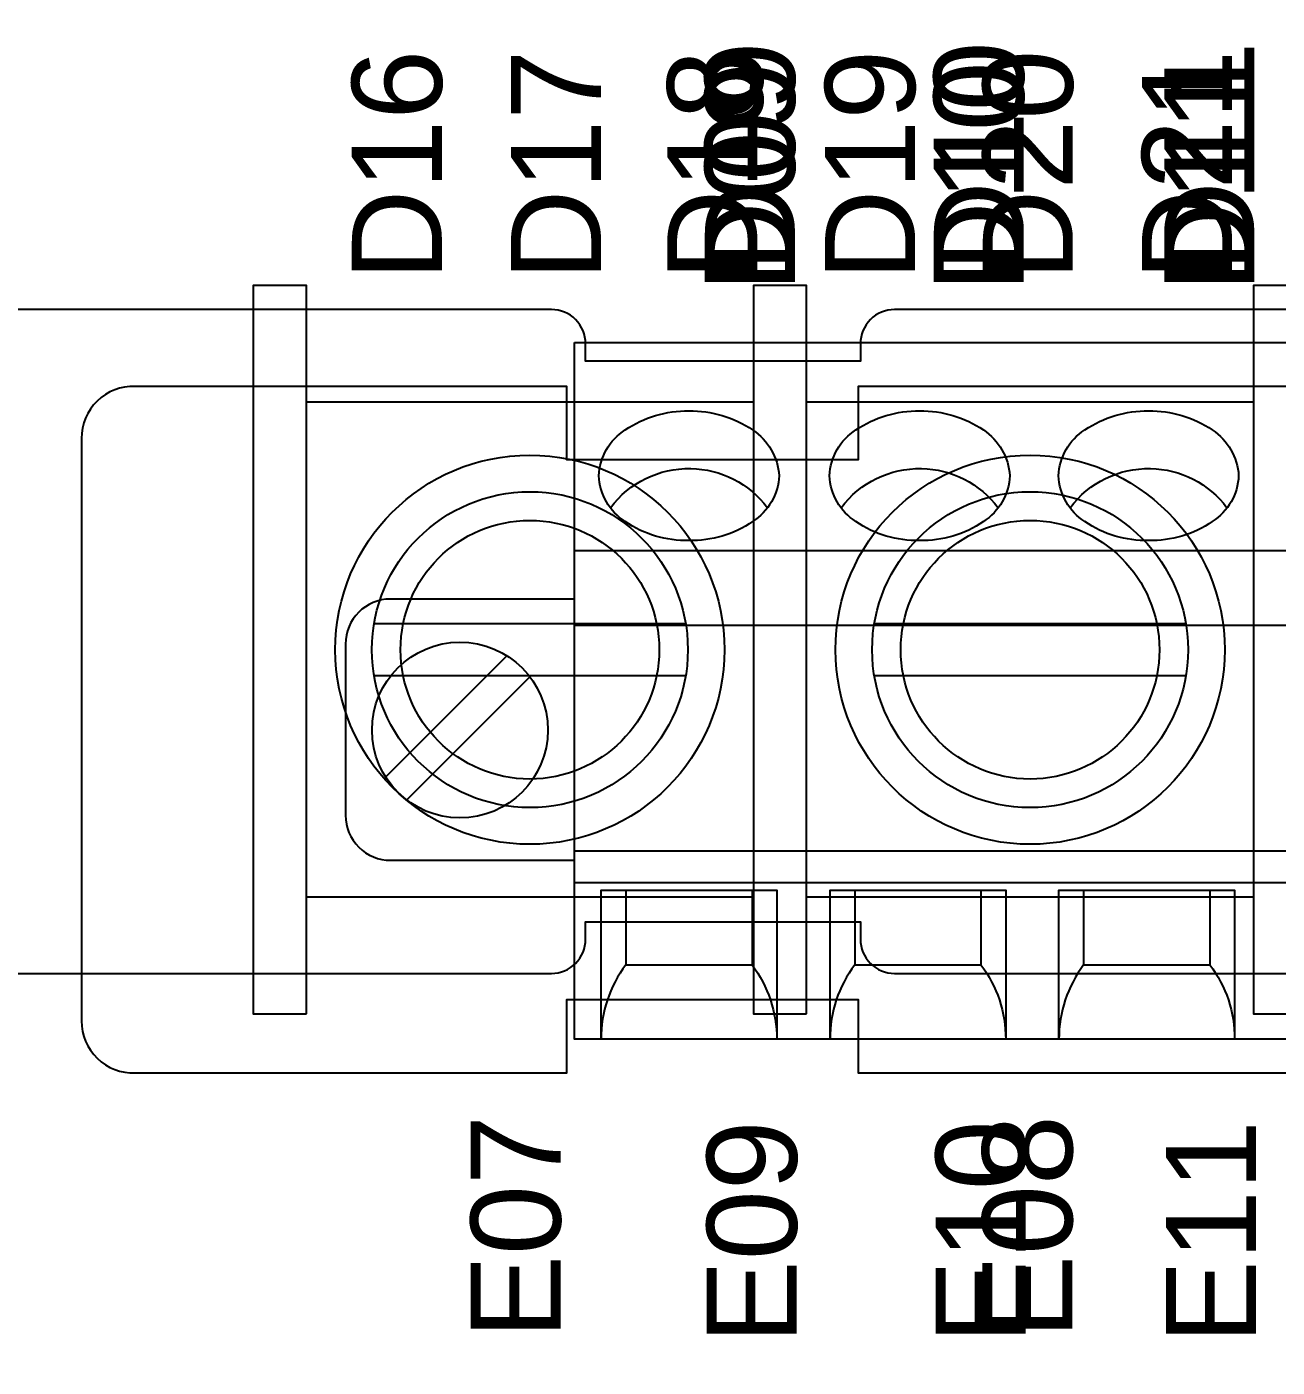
# Model space of a CAD drawing. Extents: x 0.3 to 23.7, y 0.2 to 17.5.
# Drawn here: x 20.304 to 21.396, y 3.187 to 4.358 of the extents above; entities that cross this region are included whole.
import ezdxf

# ---------------------------------------------------------------- set-up
doc = ezdxf.new("R2010")
doc.units = 0
doc.header["$MEASUREMENT"] = 0
for name, color, linetype in [('3_01__0-__EMPTY', 7, 'CONTINUOUS'), ('3_02__91___10__RTD_-_TC', 7, 'CONTINUOUS'), ('3_03__9X___10__RTD', 7, 'CONTINUOUS'), ('3_04__C-___4__DI_-__3__DO_', 7, 'CONTINUOUS'), ('3_05__2X___8__DO__STANDARD', 7, 'CONTINUOUS'), ('3_06__2A___8__DO__STANDARD', 7, 'CONTINUOUS'), ('3_07__2B___8__DO__STANDARD', 7, 'CONTINUOUS'), ('3_08__2C___8__DO__STANDARD', 7, 'CONTINUOUS'), ('3_09__3-___8__DI', 7, 'CONTINUOUS'), ('3_10__5-___8__AI', 7, 'CONTINUOUS'), ('3_11__6-___4__AI_-__4__AO_', 7, 'CONTINUOUS'), ('3_12__D-___14__DI', 7, 'CONTINUOUS'), ('4_01__0-__EMPTY', 7, 'CONTINUOUS'), ('4_02__71___3__AVI__300_VAC', 7, 'CONTINUOUS'), ('4_03__74___3__ACI_-__3__AV', 7, 'CONTINUOUS'), ('4_04__C-___4__DI_-__3__DO_', 7, 'CONTINUOUS'), ('4_05__2X___8__DO__STANDARD', 7, 'CONTINUOUS'), ('4_06__2A___8__DO__STANDARD', 7, 'CONTINUOUS'), ('4_07__2B___8__DO__STANDARD', 7, 'CONTINUOUS'), ('4_08__2C___8__DO__STANDARD', 7, 'CONTINUOUS'), ('4_09__3-___8__DI', 7, 'CONTINUOUS'), ('4_10__5-___8__AI', 7, 'CONTINUOUS'), ('4_11__6-___4__AI_-__4__AO_', 7, 'CONTINUOUS'), ('4_12__D-___14__DI', 7, 'CONTINUOUS'), ('7_00_____DWG', 7, 'CONTINUOUS')]:
    doc.layers.add(name, color=color, linetype=linetype)
doc.styles.add('ARIAL', font='arial.ttf')

msp = doc.modelspace()

# ---------------------------------------------------------------- linework, layer by layer
at = {"layer": '4_01__0-__EMPTY'}
for points in [[(22.0271, 4.111), (21.0619, 4.111, 0.414214), (21.032, 4.0811), (21.032, 4.066), (20.792, 4.066), (20.792, 4.0811, 0.414214), (20.7621, 4.111), (19.8669, 4.111, 0.414214)], [(19.8669, 3.531), (20.7621, 3.531, 0.414214), (20.792, 3.5608), (20.792, 3.576), (21.032, 3.576), (21.032, 3.5608, 0.414214), (21.0619, 3.531), (22.0271, 3.531, 0.414214)]]:
    msp.add_lwpolyline(points, format="xyb", dxfattribs=at)
at = {"layer": '4_02__71___3__AVI__300_VAC'}
msp.add_lwpolyline([(22.0369, 4.0439), (21.03, 4.0439), (21.03, 3.9796), (20.7757, 3.9796), (20.7757, 4.0439), (20.3984, 4.0439, 0.423291), (20.3515, 3.9984), (20.3515, 3.9984), (20.3515, 3.4894, 0.423291), (20.3984, 3.444), (20.7757, 3.444), (20.7757, 3.5082), (21.03, 3.5082), (21.03, 3.444), (22.0369, 3.444)], format="xyb", dxfattribs=at)
at = {"layer": '4_03__74___3__ACI_-__3__AV'}
for points in [[(20.548, 3.4957), (20.548, 4.1319), (20.5016, 4.1319), (20.5016, 3.4957)], [(20.985, 3.4957), (20.985, 4.1319), (20.9386, 4.1319), (20.9386, 3.4957)], [(21.422, 3.4957), (21.422, 4.1319), (21.3756, 4.1319), (21.3756, 3.4957)]]:
    msp.add_lwpolyline(points, close=True, dxfattribs=at)
for points in [[(20.9386, 4.0301), (20.548, 4.0301)], [(21.3756, 4.0301), (20.985, 4.0301)], [(20.8794, 3.8363), (20.6071, 3.8363)], [(21.3164, 3.8363), (21.0441, 3.8363)], [(20.6071, 3.7913), (20.8794, 3.7913)], [(21.0441, 3.7913), (21.3164, 3.7913)], [(20.9386, 3.5976), (20.548, 3.5976)], [(21.3756, 3.5976), (20.985, 3.5976)]]:
    msp.add_lwpolyline(points, dxfattribs=at)
for centre, radius in [((20.7433, 3.8138), 0.17), ((21.1803, 3.8138), 0.17), ((20.7433, 3.8138), 0.138), ((21.1803, 3.8138), 0.138), ((20.7433, 3.8138), 0.113), ((21.1803, 3.8138), 0.113)]:
    msp.add_circle(centre, radius, dxfattribs=at)
at = {"layer": '4_04__C-___4__DI_-__3__DO_'}
msp.add_lwpolyline([(20.7822, 4.0822), (22.3822, 4.0822), (22.3822, 3.4735), (20.7822, 3.4735)], close=True, dxfattribs=at)
for points in [[(20.8035, 3.9658, -0.244062), (20.8266, 4.0058, -0.154167), (20.8822, 4.0224, -0.154167), (20.9379, 4.0058, -0.236767), (20.961, 3.9658, -0.24406), (20.9379, 3.9257, -0.154167), (20.8822, 3.9091, -0.154167), (20.8266, 3.9257, -0.244061)], [(21.0051, 3.9658, -0.244062), (21.0281, 4.0058, -0.154167), (21.0838, 4.0224, -0.154167), (21.1395, 4.0058, -0.236767), (21.1625, 3.9658, -0.24406), (21.1395, 3.9257, -0.154167), (21.0838, 3.9091, -0.154167), (21.0281, 3.9257, -0.244061)], [(21.2051, 3.9658, -0.244062), (21.2281, 4.0058, -0.154167), (21.2838, 4.0224, -0.154167), (21.3395, 4.0058, -0.236767), (21.3625, 3.9658, -0.24406), (21.3395, 3.9257, -0.154167), (21.2838, 3.9091, -0.154167), (21.2281, 3.9257, -0.244061)]]:
    msp.add_lwpolyline(points, format="xyb", close=True, dxfattribs=at)
for points in [[(20.8136, 3.9377, -0.001746), (20.8137, 3.9379, -0.240907), (20.8838, 3.9721, -0.231198), (20.9508, 3.9379, -0.005828), (20.951, 3.9379)], [(21.0152, 3.9377, -0.001746), (21.0153, 3.9379, -0.240907), (21.0854, 3.9721, -0.231198), (21.1523, 3.9379, -0.005828), (21.1526, 3.9379)], [(21.2152, 3.9377, -0.001746), (21.2153, 3.9379, -0.240907), (21.2854, 3.9721, -0.231198), (21.3523, 3.9379, -0.005828), (21.3526, 3.9379)], [(20.7822, 3.8581), (20.6216, 3.8581, 0.414169), (20.5822, 3.8187), (20.5822, 3.6691, 0.414258), (20.6216, 3.6298), (20.7822, 3.6298)], [(20.8271, 3.6036), (20.8271, 3.5385, 0.162853), (20.8055, 3.4735, 1.944453)], [(20.9374, 3.6036), (20.9374, 3.5385, -0.162853), (20.959, 3.4735, -1.944453)], [(21.0271, 3.6036), (21.0271, 3.5385, 0.162853), (21.0055, 3.4735, 1.944453)], [(21.1374, 3.6036), (21.1374, 3.5385, -0.162853), (21.159, 3.4735, -1.944453)], [(21.2271, 3.6036), (21.2271, 3.5385, 0.162853), (21.2055, 3.4735, 1.944453)], [(21.3374, 3.6036), (21.3374, 3.5385, -0.162853), (21.359, 3.4735, -1.944453)]]:
    msp.add_lwpolyline(points, format="xyb", dxfattribs=at)
for points in [[(20.7822, 3.9006), (22.3822, 3.9006)], [(20.7822, 3.8352), (22.3822, 3.8352)], [(20.6174, 3.7026), (20.7233, 3.8085)], [(20.6357, 3.6825), (20.7433, 3.7901)], [(20.7822, 3.6381), (22.3822, 3.6381)], [(20.7822, 3.6103), (22.3822, 3.6103)], [(20.8055, 3.4735), (20.8055, 3.6036), (20.959, 3.6036), (20.959, 3.4735)], [(21.0055, 3.4735), (21.0055, 3.6036), (21.159, 3.6036), (21.159, 3.4735)], [(21.2055, 3.4735), (21.2055, 3.6036), (21.359, 3.6036), (21.359, 3.4735)], [(20.8271, 3.5385), (20.9374, 3.5385)], [(21.0271, 3.5385), (21.1374, 3.5385)], [(21.2271, 3.5385), (21.3374, 3.5385)]]:
    msp.add_lwpolyline(points, dxfattribs=at)
msp.add_circle((20.6822, 3.7436), 0.0768, dxfattribs=at)
at = {"layer": '4_05__2X___8__DO__STANDARD'}
msp.add_lwpolyline([(20.7822, 4.0822), (22.3822, 4.0822), (22.3822, 3.4735), (20.7822, 3.4735)], close=True, dxfattribs=at)
for points in [[(20.8035, 3.9658, -0.244062), (20.8266, 4.0058, -0.154167), (20.8822, 4.0224, -0.154167), (20.9379, 4.0058, -0.236767), (20.961, 3.9658, -0.24406), (20.9379, 3.9257, -0.154167), (20.8822, 3.9091, -0.154167), (20.8266, 3.9257, -0.244061)], [(21.0051, 3.9658, -0.244062), (21.0281, 4.0058, -0.154167), (21.0838, 4.0224, -0.154167), (21.1395, 4.0058, -0.236767), (21.1625, 3.9658, -0.24406), (21.1395, 3.9257, -0.154167), (21.0838, 3.9091, -0.154167), (21.0281, 3.9257, -0.244061)], [(21.2051, 3.9658, -0.244062), (21.2281, 4.0058, -0.154167), (21.2838, 4.0224, -0.154167), (21.3395, 4.0058, -0.236767), (21.3625, 3.9658, -0.24406), (21.3395, 3.9257, -0.154167), (21.2838, 3.9091, -0.154167), (21.2281, 3.9257, -0.244061)]]:
    msp.add_lwpolyline(points, format="xyb", close=True, dxfattribs=at)
for points in [[(20.8136, 3.9377, -0.001746), (20.8137, 3.9379, -0.240907), (20.8838, 3.9721, -0.231198), (20.9508, 3.9379, -0.005828), (20.951, 3.9379)], [(21.0152, 3.9377, -0.001746), (21.0153, 3.9379, -0.240907), (21.0854, 3.9721, -0.231198), (21.1523, 3.9379, -0.005828), (21.1526, 3.9379)], [(21.2152, 3.9377, -0.001746), (21.2153, 3.9379, -0.240907), (21.2854, 3.9721, -0.231198), (21.3523, 3.9379, -0.005828), (21.3526, 3.9379)], [(20.7822, 3.8581), (20.6216, 3.8581, 0.414169), (20.5822, 3.8187), (20.5822, 3.6691, 0.414258), (20.6216, 3.6298), (20.7822, 3.6298)], [(20.8271, 3.6036), (20.8271, 3.5385, 0.162853), (20.8055, 3.4735, 1.944453)], [(20.9374, 3.6036), (20.9374, 3.5385, -0.162853), (20.959, 3.4735, -1.944453)], [(21.0271, 3.6036), (21.0271, 3.5385, 0.162853), (21.0055, 3.4735, 1.944453)], [(21.1374, 3.6036), (21.1374, 3.5385, -0.162853), (21.159, 3.4735, -1.944453)], [(21.2271, 3.6036), (21.2271, 3.5385, 0.162853), (21.2055, 3.4735, 1.944453)], [(21.3374, 3.6036), (21.3374, 3.5385, -0.162853), (21.359, 3.4735, -1.944453)]]:
    msp.add_lwpolyline(points, format="xyb", dxfattribs=at)
for points in [[(20.7822, 3.9006), (22.3822, 3.9006)], [(20.7822, 3.8352), (22.3822, 3.8352)], [(20.6174, 3.7026), (20.7233, 3.8085)], [(20.6357, 3.6825), (20.7433, 3.7901)], [(20.7822, 3.6381), (22.3822, 3.6381)], [(20.7822, 3.6103), (22.3822, 3.6103)], [(20.8055, 3.4735), (20.8055, 3.6036), (20.959, 3.6036), (20.959, 3.4735)], [(21.0055, 3.4735), (21.0055, 3.6036), (21.159, 3.6036), (21.159, 3.4735)], [(21.2055, 3.4735), (21.2055, 3.6036), (21.359, 3.6036), (21.359, 3.4735)], [(20.8271, 3.5385), (20.9374, 3.5385)], [(21.0271, 3.5385), (21.1374, 3.5385)], [(21.2271, 3.5385), (21.3374, 3.5385)]]:
    msp.add_lwpolyline(points, dxfattribs=at)
msp.add_circle((20.6822, 3.7436), 0.0768, dxfattribs=at)
at = {"layer": '4_06__2A___8__DO__STANDARD'}
msp.add_lwpolyline([(20.7822, 4.0822), (22.3822, 4.0822), (22.3822, 3.4735), (20.7822, 3.4735)], close=True, dxfattribs=at)
for points in [[(20.8035, 3.9658, -0.244062), (20.8266, 4.0058, -0.154167), (20.8822, 4.0224, -0.154167), (20.9379, 4.0058, -0.236767), (20.961, 3.9658, -0.24406), (20.9379, 3.9257, -0.154167), (20.8822, 3.9091, -0.154167), (20.8266, 3.9257, -0.244061)], [(21.0051, 3.9658, -0.244062), (21.0281, 4.0058, -0.154167), (21.0838, 4.0224, -0.154167), (21.1395, 4.0058, -0.236767), (21.1625, 3.9658, -0.24406), (21.1395, 3.9257, -0.154167), (21.0838, 3.9091, -0.154167), (21.0281, 3.9257, -0.244061)], [(21.2051, 3.9658, -0.244062), (21.2281, 4.0058, -0.154167), (21.2838, 4.0224, -0.154167), (21.3395, 4.0058, -0.236767), (21.3625, 3.9658, -0.24406), (21.3395, 3.9257, -0.154167), (21.2838, 3.9091, -0.154167), (21.2281, 3.9257, -0.244061)]]:
    msp.add_lwpolyline(points, format="xyb", close=True, dxfattribs=at)
for points in [[(20.8136, 3.9377, -0.001746), (20.8137, 3.9379, -0.240907), (20.8838, 3.9721, -0.231198), (20.9508, 3.9379, -0.005828), (20.951, 3.9379)], [(21.0152, 3.9377, -0.001746), (21.0153, 3.9379, -0.240907), (21.0854, 3.9721, -0.231198), (21.1523, 3.9379, -0.005828), (21.1526, 3.9379)], [(21.2152, 3.9377, -0.001746), (21.2153, 3.9379, -0.240907), (21.2854, 3.9721, -0.231198), (21.3523, 3.9379, -0.005828), (21.3526, 3.9379)], [(20.7822, 3.8581), (20.6216, 3.8581, 0.414169), (20.5822, 3.8187), (20.5822, 3.6691, 0.414258), (20.6216, 3.6298), (20.7822, 3.6298)], [(20.8271, 3.6036), (20.8271, 3.5385, 0.162853), (20.8055, 3.4735, 1.944453)], [(20.9374, 3.6036), (20.9374, 3.5385, -0.162853), (20.959, 3.4735, -1.944453)], [(21.0271, 3.6036), (21.0271, 3.5385, 0.162853), (21.0055, 3.4735, 1.944453)], [(21.1374, 3.6036), (21.1374, 3.5385, -0.162853), (21.159, 3.4735, -1.944453)], [(21.2271, 3.6036), (21.2271, 3.5385, 0.162853), (21.2055, 3.4735, 1.944453)], [(21.3374, 3.6036), (21.3374, 3.5385, -0.162853), (21.359, 3.4735, -1.944453)]]:
    msp.add_lwpolyline(points, format="xyb", dxfattribs=at)
for points in [[(20.7822, 3.9006), (22.3822, 3.9006)], [(20.7822, 3.8352), (22.3822, 3.8352)], [(20.6174, 3.7026), (20.7233, 3.8085)], [(20.6357, 3.6825), (20.7433, 3.7901)], [(20.7822, 3.6381), (22.3822, 3.6381)], [(20.7822, 3.6103), (22.3822, 3.6103)], [(20.8055, 3.4735), (20.8055, 3.6036), (20.959, 3.6036), (20.959, 3.4735)], [(21.0055, 3.4735), (21.0055, 3.6036), (21.159, 3.6036), (21.159, 3.4735)], [(21.2055, 3.4735), (21.2055, 3.6036), (21.359, 3.6036), (21.359, 3.4735)], [(20.8271, 3.5385), (20.9374, 3.5385)], [(21.0271, 3.5385), (21.1374, 3.5385)], [(21.2271, 3.5385), (21.3374, 3.5385)]]:
    msp.add_lwpolyline(points, dxfattribs=at)
msp.add_circle((20.6822, 3.7436), 0.0768, dxfattribs=at)
at = {"layer": '4_07__2B___8__DO__STANDARD'}
msp.add_lwpolyline([(20.7822, 4.0822), (22.3822, 4.0822), (22.3822, 3.4735), (20.7822, 3.4735)], close=True, dxfattribs=at)
for points in [[(20.8035, 3.9658, -0.244062), (20.8266, 4.0058, -0.154167), (20.8822, 4.0224, -0.154167), (20.9379, 4.0058, -0.236767), (20.961, 3.9658, -0.24406), (20.9379, 3.9257, -0.154167), (20.8822, 3.9091, -0.154167), (20.8266, 3.9257, -0.244061)], [(21.0051, 3.9658, -0.244062), (21.0281, 4.0058, -0.154167), (21.0838, 4.0224, -0.154167), (21.1395, 4.0058, -0.236767), (21.1625, 3.9658, -0.24406), (21.1395, 3.9257, -0.154167), (21.0838, 3.9091, -0.154167), (21.0281, 3.9257, -0.244061)], [(21.2051, 3.9658, -0.244062), (21.2281, 4.0058, -0.154167), (21.2838, 4.0224, -0.154167), (21.3395, 4.0058, -0.236767), (21.3625, 3.9658, -0.24406), (21.3395, 3.9257, -0.154167), (21.2838, 3.9091, -0.154167), (21.2281, 3.9257, -0.244061)]]:
    msp.add_lwpolyline(points, format="xyb", close=True, dxfattribs=at)
for points in [[(20.8136, 3.9377, -0.001746), (20.8137, 3.9379, -0.240907), (20.8838, 3.9721, -0.231198), (20.9508, 3.9379, -0.005828), (20.951, 3.9379)], [(21.0152, 3.9377, -0.001746), (21.0153, 3.9379, -0.240907), (21.0854, 3.9721, -0.231198), (21.1523, 3.9379, -0.005828), (21.1526, 3.9379)], [(21.2152, 3.9377, -0.001746), (21.2153, 3.9379, -0.240907), (21.2854, 3.9721, -0.231198), (21.3523, 3.9379, -0.005828), (21.3526, 3.9379)], [(20.7822, 3.8581), (20.6216, 3.8581, 0.414169), (20.5822, 3.8187), (20.5822, 3.6691, 0.414258), (20.6216, 3.6298), (20.7822, 3.6298)], [(20.8271, 3.6036), (20.8271, 3.5385, 0.162853), (20.8055, 3.4735, 1.944453)], [(20.9374, 3.6036), (20.9374, 3.5385, -0.162853), (20.959, 3.4735, -1.944453)], [(21.0271, 3.6036), (21.0271, 3.5385, 0.162853), (21.0055, 3.4735, 1.944453)], [(21.1374, 3.6036), (21.1374, 3.5385, -0.162853), (21.159, 3.4735, -1.944453)], [(21.2271, 3.6036), (21.2271, 3.5385, 0.162853), (21.2055, 3.4735, 1.944453)], [(21.3374, 3.6036), (21.3374, 3.5385, -0.162853), (21.359, 3.4735, -1.944453)]]:
    msp.add_lwpolyline(points, format="xyb", dxfattribs=at)
for points in [[(20.7822, 3.9006), (22.3822, 3.9006)], [(20.7822, 3.8352), (22.3822, 3.8352)], [(20.6174, 3.7026), (20.7233, 3.8085)], [(20.6357, 3.6825), (20.7433, 3.7901)], [(20.7822, 3.6381), (22.3822, 3.6381)], [(20.7822, 3.6103), (22.3822, 3.6103)], [(20.8055, 3.4735), (20.8055, 3.6036), (20.959, 3.6036), (20.959, 3.4735)], [(21.0055, 3.4735), (21.0055, 3.6036), (21.159, 3.6036), (21.159, 3.4735)], [(21.2055, 3.4735), (21.2055, 3.6036), (21.359, 3.6036), (21.359, 3.4735)], [(20.8271, 3.5385), (20.9374, 3.5385)], [(21.0271, 3.5385), (21.1374, 3.5385)], [(21.2271, 3.5385), (21.3374, 3.5385)]]:
    msp.add_lwpolyline(points, dxfattribs=at)
msp.add_circle((20.6822, 3.7436), 0.0768, dxfattribs=at)
at = {"layer": '4_08__2C___8__DO__STANDARD'}
msp.add_lwpolyline([(20.7822, 4.0822), (22.3822, 4.0822), (22.3822, 3.4735), (20.7822, 3.4735)], close=True, dxfattribs=at)
for points in [[(20.8035, 3.9658, -0.244062), (20.8266, 4.0058, -0.154167), (20.8822, 4.0224, -0.154167), (20.9379, 4.0058, -0.236767), (20.961, 3.9658, -0.24406), (20.9379, 3.9257, -0.154167), (20.8822, 3.9091, -0.154167), (20.8266, 3.9257, -0.244061)], [(21.0051, 3.9658, -0.244062), (21.0281, 4.0058, -0.154167), (21.0838, 4.0224, -0.154167), (21.1395, 4.0058, -0.236767), (21.1625, 3.9658, -0.24406), (21.1395, 3.9257, -0.154167), (21.0838, 3.9091, -0.154167), (21.0281, 3.9257, -0.244061)], [(21.2051, 3.9658, -0.244062), (21.2281, 4.0058, -0.154167), (21.2838, 4.0224, -0.154167), (21.3395, 4.0058, -0.236767), (21.3625, 3.9658, -0.24406), (21.3395, 3.9257, -0.154167), (21.2838, 3.9091, -0.154167), (21.2281, 3.9257, -0.244061)]]:
    msp.add_lwpolyline(points, format="xyb", close=True, dxfattribs=at)
for points in [[(20.8136, 3.9377, -0.001746), (20.8137, 3.9379, -0.240907), (20.8838, 3.9721, -0.231198), (20.9508, 3.9379, -0.005828), (20.951, 3.9379)], [(21.0152, 3.9377, -0.001746), (21.0153, 3.9379, -0.240907), (21.0854, 3.9721, -0.231198), (21.1523, 3.9379, -0.005828), (21.1526, 3.9379)], [(21.2152, 3.9377, -0.001746), (21.2153, 3.9379, -0.240907), (21.2854, 3.9721, -0.231198), (21.3523, 3.9379, -0.005828), (21.3526, 3.9379)], [(20.7822, 3.8581), (20.6216, 3.8581, 0.414169), (20.5822, 3.8187), (20.5822, 3.6691, 0.414258), (20.6216, 3.6298), (20.7822, 3.6298)], [(20.8271, 3.6036), (20.8271, 3.5385, 0.162853), (20.8055, 3.4735, 1.944453)], [(20.9374, 3.6036), (20.9374, 3.5385, -0.162853), (20.959, 3.4735, -1.944453)], [(21.0271, 3.6036), (21.0271, 3.5385, 0.162853), (21.0055, 3.4735, 1.944453)], [(21.1374, 3.6036), (21.1374, 3.5385, -0.162853), (21.159, 3.4735, -1.944453)], [(21.2271, 3.6036), (21.2271, 3.5385, 0.162853), (21.2055, 3.4735, 1.944453)], [(21.3374, 3.6036), (21.3374, 3.5385, -0.162853), (21.359, 3.4735, -1.944453)]]:
    msp.add_lwpolyline(points, format="xyb", dxfattribs=at)
for points in [[(20.7822, 3.9006), (22.3822, 3.9006)], [(20.7822, 3.8352), (22.3822, 3.8352)], [(20.6174, 3.7026), (20.7233, 3.8085)], [(20.6357, 3.6825), (20.7433, 3.7901)], [(20.7822, 3.6381), (22.3822, 3.6381)], [(20.7822, 3.6103), (22.3822, 3.6103)], [(20.8055, 3.4735), (20.8055, 3.6036), (20.959, 3.6036), (20.959, 3.4735)], [(21.0055, 3.4735), (21.0055, 3.6036), (21.159, 3.6036), (21.159, 3.4735)], [(21.2055, 3.4735), (21.2055, 3.6036), (21.359, 3.6036), (21.359, 3.4735)], [(20.8271, 3.5385), (20.9374, 3.5385)], [(21.0271, 3.5385), (21.1374, 3.5385)], [(21.2271, 3.5385), (21.3374, 3.5385)]]:
    msp.add_lwpolyline(points, dxfattribs=at)
msp.add_circle((20.6822, 3.7436), 0.0768, dxfattribs=at)
at = {"layer": '4_09__3-___8__DI'}
msp.add_lwpolyline([(20.7822, 4.0822), (22.3822, 4.0822), (22.3822, 3.4735), (20.7822, 3.4735)], close=True, dxfattribs=at)
for points in [[(20.8035, 3.9658, -0.244062), (20.8266, 4.0058, -0.154167), (20.8822, 4.0224, -0.154167), (20.9379, 4.0058, -0.236767), (20.961, 3.9658, -0.24406), (20.9379, 3.9257, -0.154167), (20.8822, 3.9091, -0.154167), (20.8266, 3.9257, -0.244061)], [(21.0051, 3.9658, -0.244062), (21.0281, 4.0058, -0.154167), (21.0838, 4.0224, -0.154167), (21.1395, 4.0058, -0.236767), (21.1625, 3.9658, -0.24406), (21.1395, 3.9257, -0.154167), (21.0838, 3.9091, -0.154167), (21.0281, 3.9257, -0.244061)], [(21.2051, 3.9658, -0.244062), (21.2281, 4.0058, -0.154167), (21.2838, 4.0224, -0.154167), (21.3395, 4.0058, -0.236767), (21.3625, 3.9658, -0.24406), (21.3395, 3.9257, -0.154167), (21.2838, 3.9091, -0.154167), (21.2281, 3.9257, -0.244061)]]:
    msp.add_lwpolyline(points, format="xyb", close=True, dxfattribs=at)
for points in [[(20.8136, 3.9377, -0.001746), (20.8137, 3.9379, -0.240907), (20.8838, 3.9721, -0.231198), (20.9508, 3.9379, -0.005828), (20.951, 3.9379)], [(21.0152, 3.9377, -0.001746), (21.0153, 3.9379, -0.240907), (21.0854, 3.9721, -0.231198), (21.1523, 3.9379, -0.005828), (21.1526, 3.9379)], [(21.2152, 3.9377, -0.001746), (21.2153, 3.9379, -0.240907), (21.2854, 3.9721, -0.231198), (21.3523, 3.9379, -0.005828), (21.3526, 3.9379)], [(20.7822, 3.8581), (20.6216, 3.8581, 0.414169), (20.5822, 3.8187), (20.5822, 3.6691, 0.414258), (20.6216, 3.6298), (20.7822, 3.6298)], [(20.8271, 3.6036), (20.8271, 3.5385, 0.162853), (20.8055, 3.4735, 1.944453)], [(20.9374, 3.6036), (20.9374, 3.5385, -0.162853), (20.959, 3.4735, -1.944453)], [(21.0271, 3.6036), (21.0271, 3.5385, 0.162853), (21.0055, 3.4735, 1.944453)], [(21.1374, 3.6036), (21.1374, 3.5385, -0.162853), (21.159, 3.4735, -1.944453)], [(21.2271, 3.6036), (21.2271, 3.5385, 0.162853), (21.2055, 3.4735, 1.944453)], [(21.3374, 3.6036), (21.3374, 3.5385, -0.162853), (21.359, 3.4735, -1.944453)]]:
    msp.add_lwpolyline(points, format="xyb", dxfattribs=at)
for points in [[(20.7822, 3.9006), (22.3822, 3.9006)], [(20.7822, 3.8352), (22.3822, 3.8352)], [(20.6174, 3.7026), (20.7233, 3.8085)], [(20.6357, 3.6825), (20.7433, 3.7901)], [(20.7822, 3.6381), (22.3822, 3.6381)], [(20.7822, 3.6103), (22.3822, 3.6103)], [(20.8055, 3.4735), (20.8055, 3.6036), (20.959, 3.6036), (20.959, 3.4735)], [(21.0055, 3.4735), (21.0055, 3.6036), (21.159, 3.6036), (21.159, 3.4735)], [(21.2055, 3.4735), (21.2055, 3.6036), (21.359, 3.6036), (21.359, 3.4735)], [(20.8271, 3.5385), (20.9374, 3.5385)], [(21.0271, 3.5385), (21.1374, 3.5385)], [(21.2271, 3.5385), (21.3374, 3.5385)]]:
    msp.add_lwpolyline(points, dxfattribs=at)
msp.add_circle((20.6822, 3.7436), 0.0768, dxfattribs=at)
at = {"layer": '4_10__5-___8__AI'}
msp.add_lwpolyline([(20.7822, 4.0822), (22.3822, 4.0822), (22.3822, 3.4735), (20.7822, 3.4735)], close=True, dxfattribs=at)
for points in [[(20.8035, 3.9658, -0.244062), (20.8266, 4.0058, -0.154167), (20.8822, 4.0224, -0.154167), (20.9379, 4.0058, -0.236767), (20.961, 3.9658, -0.24406), (20.9379, 3.9257, -0.154167), (20.8822, 3.9091, -0.154167), (20.8266, 3.9257, -0.244061)], [(21.0051, 3.9658, -0.244062), (21.0281, 4.0058, -0.154167), (21.0838, 4.0224, -0.154167), (21.1395, 4.0058, -0.236767), (21.1625, 3.9658, -0.24406), (21.1395, 3.9257, -0.154167), (21.0838, 3.9091, -0.154167), (21.0281, 3.9257, -0.244061)], [(21.2051, 3.9658, -0.244062), (21.2281, 4.0058, -0.154167), (21.2838, 4.0224, -0.154167), (21.3395, 4.0058, -0.236767), (21.3625, 3.9658, -0.24406), (21.3395, 3.9257, -0.154167), (21.2838, 3.9091, -0.154167), (21.2281, 3.9257, -0.244061)]]:
    msp.add_lwpolyline(points, format="xyb", close=True, dxfattribs=at)
for points in [[(20.8136, 3.9377, -0.001746), (20.8137, 3.9379, -0.240907), (20.8838, 3.9721, -0.231198), (20.9508, 3.9379, -0.005828), (20.951, 3.9379)], [(21.0152, 3.9377, -0.001746), (21.0153, 3.9379, -0.240907), (21.0854, 3.9721, -0.231198), (21.1523, 3.9379, -0.005828), (21.1526, 3.9379)], [(21.2152, 3.9377, -0.001746), (21.2153, 3.9379, -0.240907), (21.2854, 3.9721, -0.231198), (21.3523, 3.9379, -0.005828), (21.3526, 3.9379)], [(20.7822, 3.8581), (20.6216, 3.8581, 0.414169), (20.5822, 3.8187), (20.5822, 3.6691, 0.414258), (20.6216, 3.6298), (20.7822, 3.6298)], [(20.8271, 3.6036), (20.8271, 3.5385, 0.162853), (20.8055, 3.4735, 1.944453)], [(20.9374, 3.6036), (20.9374, 3.5385, -0.162853), (20.959, 3.4735, -1.944453)], [(21.0271, 3.6036), (21.0271, 3.5385, 0.162853), (21.0055, 3.4735, 1.944453)], [(21.1374, 3.6036), (21.1374, 3.5385, -0.162853), (21.159, 3.4735, -1.944453)], [(21.2271, 3.6036), (21.2271, 3.5385, 0.162853), (21.2055, 3.4735, 1.944453)], [(21.3374, 3.6036), (21.3374, 3.5385, -0.162853), (21.359, 3.4735, -1.944453)]]:
    msp.add_lwpolyline(points, format="xyb", dxfattribs=at)
for points in [[(20.7822, 3.9006), (22.3822, 3.9006)], [(20.7822, 3.8352), (22.3822, 3.8352)], [(20.6174, 3.7026), (20.7233, 3.8085)], [(20.6357, 3.6825), (20.7433, 3.7901)], [(20.7822, 3.6381), (22.3822, 3.6381)], [(20.7822, 3.6103), (22.3822, 3.6103)], [(20.8055, 3.4735), (20.8055, 3.6036), (20.959, 3.6036), (20.959, 3.4735)], [(21.0055, 3.4735), (21.0055, 3.6036), (21.159, 3.6036), (21.159, 3.4735)], [(21.2055, 3.4735), (21.2055, 3.6036), (21.359, 3.6036), (21.359, 3.4735)], [(20.8271, 3.5385), (20.9374, 3.5385)], [(21.0271, 3.5385), (21.1374, 3.5385)], [(21.2271, 3.5385), (21.3374, 3.5385)]]:
    msp.add_lwpolyline(points, dxfattribs=at)
msp.add_circle((20.6822, 3.7436), 0.0768, dxfattribs=at)
at = {"layer": '4_11__6-___4__AI_-__4__AO_'}
msp.add_lwpolyline([(20.7822, 4.0822), (22.3822, 4.0822), (22.3822, 3.4735), (20.7822, 3.4735)], close=True, dxfattribs=at)
for points in [[(20.8035, 3.9658, -0.244062), (20.8266, 4.0058, -0.154167), (20.8822, 4.0224, -0.154167), (20.9379, 4.0058, -0.236767), (20.961, 3.9658, -0.24406), (20.9379, 3.9257, -0.154167), (20.8822, 3.9091, -0.154167), (20.8266, 3.9257, -0.244061)], [(21.0051, 3.9658, -0.244062), (21.0281, 4.0058, -0.154167), (21.0838, 4.0224, -0.154167), (21.1395, 4.0058, -0.236767), (21.1625, 3.9658, -0.24406), (21.1395, 3.9257, -0.154167), (21.0838, 3.9091, -0.154167), (21.0281, 3.9257, -0.244061)], [(21.2051, 3.9658, -0.244062), (21.2281, 4.0058, -0.154167), (21.2838, 4.0224, -0.154167), (21.3395, 4.0058, -0.236767), (21.3625, 3.9658, -0.24406), (21.3395, 3.9257, -0.154167), (21.2838, 3.9091, -0.154167), (21.2281, 3.9257, -0.244061)]]:
    msp.add_lwpolyline(points, format="xyb", close=True, dxfattribs=at)
for points in [[(20.8136, 3.9377, -0.001746), (20.8137, 3.9379, -0.240907), (20.8838, 3.9721, -0.231198), (20.9508, 3.9379, -0.005828), (20.951, 3.9379)], [(21.0152, 3.9377, -0.001746), (21.0153, 3.9379, -0.240907), (21.0854, 3.9721, -0.231198), (21.1523, 3.9379, -0.005828), (21.1526, 3.9379)], [(21.2152, 3.9377, -0.001746), (21.2153, 3.9379, -0.240907), (21.2854, 3.9721, -0.231198), (21.3523, 3.9379, -0.005828), (21.3526, 3.9379)], [(20.7822, 3.8581), (20.6216, 3.8581, 0.414169), (20.5822, 3.8187), (20.5822, 3.6691, 0.414258), (20.6216, 3.6298), (20.7822, 3.6298)], [(20.8271, 3.6036), (20.8271, 3.5385, 0.162853), (20.8055, 3.4735, 1.944453)], [(20.9374, 3.6036), (20.9374, 3.5385, -0.162853), (20.959, 3.4735, -1.944453)], [(21.0271, 3.6036), (21.0271, 3.5385, 0.162853), (21.0055, 3.4735, 1.944453)], [(21.1374, 3.6036), (21.1374, 3.5385, -0.162853), (21.159, 3.4735, -1.944453)], [(21.2271, 3.6036), (21.2271, 3.5385, 0.162853), (21.2055, 3.4735, 1.944453)], [(21.3374, 3.6036), (21.3374, 3.5385, -0.162853), (21.359, 3.4735, -1.944453)]]:
    msp.add_lwpolyline(points, format="xyb", dxfattribs=at)
for points in [[(20.7822, 3.9006), (22.3822, 3.9006)], [(20.7822, 3.8352), (22.3822, 3.8352)], [(20.6174, 3.7026), (20.7233, 3.8085)], [(20.6357, 3.6825), (20.7433, 3.7901)], [(20.7822, 3.6381), (22.3822, 3.6381)], [(20.7822, 3.6103), (22.3822, 3.6103)], [(20.8055, 3.4735), (20.8055, 3.6036), (20.959, 3.6036), (20.959, 3.4735)], [(21.0055, 3.4735), (21.0055, 3.6036), (21.159, 3.6036), (21.159, 3.4735)], [(21.2055, 3.4735), (21.2055, 3.6036), (21.359, 3.6036), (21.359, 3.4735)], [(20.8271, 3.5385), (20.9374, 3.5385)], [(21.0271, 3.5385), (21.1374, 3.5385)], [(21.2271, 3.5385), (21.3374, 3.5385)]]:
    msp.add_lwpolyline(points, dxfattribs=at)
msp.add_circle((20.6822, 3.7436), 0.0768, dxfattribs=at)
at = {"layer": '4_12__D-___14__DI'}
msp.add_lwpolyline([(20.7822, 4.0822), (22.3822, 4.0822), (22.3822, 3.4735), (20.7822, 3.4735)], close=True, dxfattribs=at)
for points in [[(20.8035, 3.9658, -0.244062), (20.8266, 4.0058, -0.154167), (20.8822, 4.0224, -0.154167), (20.9379, 4.0058, -0.236767), (20.961, 3.9658, -0.24406), (20.9379, 3.9257, -0.154167), (20.8822, 3.9091, -0.154167), (20.8266, 3.9257, -0.244061)], [(21.0051, 3.9658, -0.244062), (21.0281, 4.0058, -0.154167), (21.0838, 4.0224, -0.154167), (21.1395, 4.0058, -0.236767), (21.1625, 3.9658, -0.24406), (21.1395, 3.9257, -0.154167), (21.0838, 3.9091, -0.154167), (21.0281, 3.9257, -0.244061)], [(21.2051, 3.9658, -0.244062), (21.2281, 4.0058, -0.154167), (21.2838, 4.0224, -0.154167), (21.3395, 4.0058, -0.236767), (21.3625, 3.9658, -0.24406), (21.3395, 3.9257, -0.154167), (21.2838, 3.9091, -0.154167), (21.2281, 3.9257, -0.244061)]]:
    msp.add_lwpolyline(points, format="xyb", close=True, dxfattribs=at)
for points in [[(20.8136, 3.9377, -0.001746), (20.8137, 3.9379, -0.240907), (20.8838, 3.9721, -0.231198), (20.9508, 3.9379, -0.005828), (20.951, 3.9379)], [(21.0152, 3.9377, -0.001746), (21.0153, 3.9379, -0.240907), (21.0854, 3.9721, -0.231198), (21.1523, 3.9379, -0.005828), (21.1526, 3.9379)], [(21.2152, 3.9377, -0.001746), (21.2153, 3.9379, -0.240907), (21.2854, 3.9721, -0.231198), (21.3523, 3.9379, -0.005828), (21.3526, 3.9379)], [(20.7822, 3.8581), (20.6216, 3.8581, 0.414169), (20.5822, 3.8187), (20.5822, 3.6691, 0.414258), (20.6216, 3.6298), (20.7822, 3.6298)], [(20.8271, 3.6036), (20.8271, 3.5385, 0.162853), (20.8055, 3.4735, 1.944453)], [(20.9374, 3.6036), (20.9374, 3.5385, -0.162853), (20.959, 3.4735, -1.944453)], [(21.0271, 3.6036), (21.0271, 3.5385, 0.162853), (21.0055, 3.4735, 1.944453)], [(21.1374, 3.6036), (21.1374, 3.5385, -0.162853), (21.159, 3.4735, -1.944453)], [(21.2271, 3.6036), (21.2271, 3.5385, 0.162853), (21.2055, 3.4735, 1.944453)], [(21.3374, 3.6036), (21.3374, 3.5385, -0.162853), (21.359, 3.4735, -1.944453)]]:
    msp.add_lwpolyline(points, format="xyb", dxfattribs=at)
for points in [[(20.7822, 3.9006), (22.3822, 3.9006)], [(20.7822, 3.8352), (22.3822, 3.8352)], [(20.6174, 3.7026), (20.7233, 3.8085)], [(20.6357, 3.6825), (20.7433, 3.7901)], [(20.7822, 3.6381), (22.3822, 3.6381)], [(20.7822, 3.6103), (22.3822, 3.6103)], [(20.8055, 3.4735), (20.8055, 3.6036), (20.959, 3.6036), (20.959, 3.4735)], [(21.0055, 3.4735), (21.0055, 3.6036), (21.159, 3.6036), (21.159, 3.4735)], [(21.2055, 3.4735), (21.2055, 3.6036), (21.359, 3.6036), (21.359, 3.4735)], [(20.8271, 3.5385), (20.9374, 3.5385)], [(21.0271, 3.5385), (21.1374, 3.5385)], [(21.2271, 3.5385), (21.3374, 3.5385)]]:
    msp.add_lwpolyline(points, dxfattribs=at)
msp.add_circle((20.6822, 3.7436), 0.0768, dxfattribs=at)
at = {"layer": '7_00_____DWG'}
msp.add_lwpolyline([(17.9705, 8.8523), (22.6358, 8.8523, -0.414214), (22.7146, 8.7735), (22.7146, 8.685, 0.414214), (22.8327, 8.5669), (22.9213, 8.5669, -0.414213), (23, 8.4881), (23, 1.933, -0.414213), (22.9213, 1.8543), (22.8327, 1.8543, 0.414213), (22.7146, 1.7361), (22.7146, 1.6476, -0.414213), (22.6358, 1.5688, -0.000001), (17.9705, 1.5688, -0.414214), (17.8917, 1.6476), (17.8917, 1.7361, 0.414214), (17.7736, 1.8543), (17.685, 1.8543, -0.414214), (17.6063, 1.933), (17.6063, 8.4881, -0.414213), (17.685, 8.5669), (17.7736, 8.5669, 0.414213), (17.8917, 8.685), (17.8917, 8.7735, -0.414213)], format="xyb", close=True, dxfattribs=at)

# ---------------------------------------------------------------- texts
at = {"layer": '3_01__0-__EMPTY', "style": 'ARIAL'}
for s, p in [('D09', (20.9748, 4.1437)), ('D10', (21.1748, 4.1437)), ('D11', (21.3761, 4.1437))]:
    msp.add_text(s, height=0.07867, rotation=90, dxfattribs=at).set_placement(p)
at = {"layer": '3_02__91___10__RTD_-_TC', "style": 'ARIAL'}
for s, p in [('D20', (21.2176, 4.1364)), ('D16', (20.6664, 4.1364)), ('D17', (20.8054, 4.1364)), ('D18', (20.942, 4.1364)), ('D19', (21.0798, 4.1364)), ('D21', (21.3567, 4.1364))]:
    msp.add_text(s, height=0.07867, rotation=90, dxfattribs=at).set_placement(p)
at = {"layer": '3_03__9X___10__RTD', "style": 'ARIAL'}
for s, p in [('D20', (21.2176, 4.1364)), ('D16', (20.6664, 4.1364)), ('D17', (20.8054, 4.1364)), ('D18', (20.942, 4.1364)), ('D19', (21.0798, 4.1364)), ('D21', (21.3567, 4.1364))]:
    msp.add_text(s, height=0.07867, rotation=90, dxfattribs=at).set_placement(p)
at = {"layer": '3_04__C-___4__DI_-__3__DO_', "style": 'ARIAL'}
for s, p in [('D09', (20.9748, 4.1437)), ('D10', (21.1748, 4.1437)), ('D11', (21.3761, 4.1437))]:
    msp.add_text(s, height=0.07867, rotation=90, dxfattribs=at).set_placement(p)
at = {"layer": '3_05__2X___8__DO__STANDARD', "style": 'ARIAL'}
for s, p in [('D09', (20.9748, 4.1437)), ('D10', (21.1748, 4.1437)), ('D11', (21.3761, 4.1437))]:
    msp.add_text(s, height=0.07867, rotation=90, dxfattribs=at).set_placement(p)
at = {"layer": '3_06__2A___8__DO__STANDARD', "style": 'ARIAL'}
for s, p in [('D09', (20.9748, 4.1437)), ('D10', (21.1748, 4.1437)), ('D11', (21.3761, 4.1437))]:
    msp.add_text(s, height=0.07867, rotation=90, dxfattribs=at).set_placement(p)
at = {"layer": '3_07__2B___8__DO__STANDARD', "style": 'ARIAL'}
for s, p in [('D09', (20.9748, 4.1437)), ('D10', (21.1748, 4.1437)), ('D11', (21.3761, 4.1437))]:
    msp.add_text(s, height=0.07867, rotation=90, dxfattribs=at).set_placement(p)
at = {"layer": '3_08__2C___8__DO__STANDARD', "style": 'ARIAL'}
for s, p in [('D09', (20.9748, 4.1437)), ('D10', (21.1748, 4.1437)), ('D11', (21.3761, 4.1437))]:
    msp.add_text(s, height=0.07867, rotation=90, dxfattribs=at).set_placement(p)
at = {"layer": '3_09__3-___8__DI', "style": 'ARIAL'}
for s, p in [('D09', (20.9748, 4.1437)), ('D10', (21.1748, 4.1437)), ('D11', (21.3761, 4.1437))]:
    msp.add_text(s, height=0.07867, rotation=90, dxfattribs=at).set_placement(p)
at = {"layer": '3_10__5-___8__AI', "style": 'ARIAL'}
for s, p in [('D09', (20.9748, 4.1262)), ('D10', (21.1748, 4.1262)), ('D11', (21.3761, 4.1262))]:
    msp.add_text(s, height=0.07867, rotation=90, dxfattribs=at).set_placement(p)
at = {"layer": '3_11__6-___4__AI_-__4__AO_', "style": 'ARIAL'}
for s, p in [('D09', (20.9748, 4.1262)), ('D10', (21.1748, 4.1262)), ('D11', (21.3761, 4.1262))]:
    msp.add_text(s, height=0.07867, rotation=90, dxfattribs=at).set_placement(p)
at = {"layer": '3_12__D-___14__DI', "style": 'ARIAL'}
for s, p in [('D09', (20.9748, 4.1437)), ('D10', (21.1748, 4.1437)), ('D11', (21.3761, 4.1437))]:
    msp.add_text(s, height=0.07867, rotation=90, dxfattribs=at).set_placement(p)
at = {"layer": '4_01__0-__EMPTY', "style": 'ARIAL'}
for s, p in [('E09', (20.9765, 3.2071)), ('E10', (21.1765, 3.2071)), ('E11', (21.3778, 3.2071))]:
    msp.add_text(s, height=0.07867, rotation=90, dxfattribs=at).set_placement(p)
at = {"layer": '4_03__74___3__ACI_-__3__AV', "style": 'ARIAL'}
for s, p in [('E07', (20.7702, 3.2116)), ('E08', (21.2172, 3.2116))]:
    msp.add_text(s, height=0.07867, rotation=90, dxfattribs=at).set_placement(p)
at = {"layer": '4_04__C-___4__DI_-__3__DO_', "style": 'ARIAL'}
for s, p in [('E09', (20.9765, 3.2071)), ('E10', (21.1765, 3.2071)), ('E11', (21.3778, 3.2071))]:
    msp.add_text(s, height=0.07867, rotation=90, dxfattribs=at).set_placement(p)
at = {"layer": '4_05__2X___8__DO__STANDARD', "style": 'ARIAL'}
for s, p in [('E09', (20.9765, 3.2071)), ('E10', (21.1765, 3.2071)), ('E11', (21.3778, 3.2071))]:
    msp.add_text(s, height=0.07867, rotation=90, dxfattribs=at).set_placement(p)
at = {"layer": '4_06__2A___8__DO__STANDARD', "style": 'ARIAL'}
for s, p in [('E09', (20.9765, 3.2071)), ('E10', (21.1765, 3.2071)), ('E11', (21.3778, 3.2071))]:
    msp.add_text(s, height=0.07867, rotation=90, dxfattribs=at).set_placement(p)
at = {"layer": '4_07__2B___8__DO__STANDARD', "style": 'ARIAL'}
for s, p in [('E09', (20.9765, 3.2071)), ('E10', (21.1765, 3.2071)), ('E11', (21.3778, 3.2071))]:
    msp.add_text(s, height=0.07867, rotation=90, dxfattribs=at).set_placement(p)
at = {"layer": '4_08__2C___8__DO__STANDARD', "style": 'ARIAL'}
for s, p in [('E09', (20.9765, 3.2071)), ('E10', (21.1765, 3.2071)), ('E11', (21.3778, 3.2071))]:
    msp.add_text(s, height=0.07867, rotation=90, dxfattribs=at).set_placement(p)
at = {"layer": '4_09__3-___8__DI', "style": 'ARIAL'}
for s, p in [('E09', (20.9765, 3.2071)), ('E10', (21.1765, 3.2071)), ('E11', (21.3778, 3.2071))]:
    msp.add_text(s, height=0.07867, rotation=90, dxfattribs=at).set_placement(p)
at = {"layer": '4_10__5-___8__AI', "style": 'ARIAL'}
for s, p in [('E09', (20.9765, 3.2071)), ('E10', (21.1765, 3.2071)), ('E11', (21.3778, 3.2071))]:
    msp.add_text(s, height=0.07867, rotation=90, dxfattribs=at).set_placement(p)
at = {"layer": '4_11__6-___4__AI_-__4__AO_', "style": 'ARIAL'}
for s, p in [('E09', (20.9765, 3.2071)), ('E10', (21.1765, 3.2071)), ('E11', (21.3778, 3.2071))]:
    msp.add_text(s, height=0.07867, rotation=90, dxfattribs=at).set_placement(p)
at = {"layer": '4_12__D-___14__DI', "style": 'ARIAL'}
for s, p in [('E09', (20.9765, 3.2071)), ('E10', (21.1765, 3.2071)), ('E11', (21.3778, 3.2071))]:
    msp.add_text(s, height=0.07867, rotation=90, dxfattribs=at).set_placement(p)

doc.saveas('drawing.dxf')
